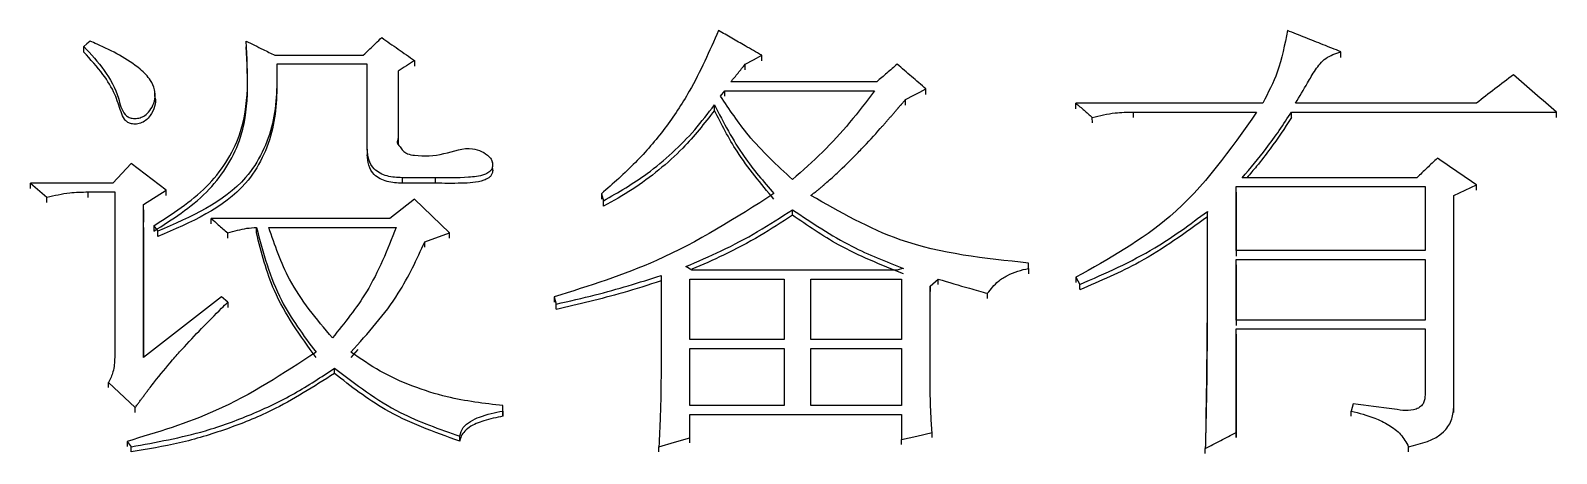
# Model space of a CAD drawing. Header units: millimetres. Extents: x 2379 to 4059, y 879 to 2067.
# Drawn here: x 2725.81 to 2733.84, y 1809.82 to 1812.05 of the extents above; entities that cross this region are included whole.
import ezdxf

# ---------------------------------------------------------------- set-up
doc = ezdxf.new("R2010")
doc.units = ezdxf.units.MM

msp = doc.modelspace()

# ---------------------------------------------------------------- linework, layer by layer
at = {"color": 7, "linetype": 'Continuous', "lineweight": 25}
for p, q in [((2726.088, 1811.9334), (2726.088, 1811.9631)), ((2732.7083, 1811.9055), (2732.7083, 1811.9352)), ((2727.0941, 1811.9165), (2727.5592, 1811.9165)), ((2727.5808, 1811.8698), (2727.1049, 1811.8698)), ((2727.1049, 1811.8698), (2727.1049, 1811.8402)), ((2727.5808, 1811.4209), (2727.5808, 1811.8698)), ((2727.8296, 1811.8885), (2727.8296, 1811.8588)), ((2729.5712, 1811.8402), (2729.5712, 1811.8698)), ((2729.6578, 1811.8868), (2729.6578, 1811.9165)), ((2727.1055, 1811.7922), (2727.1055, 1811.822)), ((2727.7431, 1811.8324), (2727.7431, 1811.477)), ((2727.7431, 1811.8324), (2727.7431, 1811.8028)), ((2727.7431, 1811.8026), (2727.7431, 1811.4477)), ((2730.2635, 1811.7764), (2729.4955, 1811.7763)), ((2726.4615, 1811.6998), (2726.4615, 1811.7293)), ((2729.4414, 1811.7016), (2729.463, 1811.7296)), ((2729.463, 1811.7296), (2730.2527, 1811.7296)), ((2729.4631, 1811.7002), (2729.4631, 1811.7296)), ((2730.415, 1811.6535), (2730.415, 1811.6829)), ((2730.5231, 1811.7096), (2730.5231, 1811.739)), ((2729.409, 1811.6256), (2729.409, 1811.6549)), ((2732.2972, 1811.6642), (2731.3128, 1811.6642)), ((2731.3128, 1811.6349), (2731.3128, 1811.6642)), ((2731.6157, 1811.6174), (2732.2647, 1811.6174)), ((2731.6157, 1811.5882), (2731.6157, 1811.6174)), ((2732.4486, 1811.6174), (2733.8441, 1811.6174)), ((2732.4486, 1811.5882), (2732.4486, 1811.6174)), ((2733.4222, 1811.6642), (2732.4703, 1811.6642)), ((2733.8441, 1811.5882), (2733.8441, 1811.6174)), ((2731.3994, 1811.5602), (2731.3993, 1811.5893)), ((2727.7431, 1811.448), (2727.7431, 1811.477)), ((2727.5808, 1811.4209), (2727.5808, 1811.392)), ((2726.3369, 1811.3459), (2726.2395, 1811.2429)), ((2726.5207, 1811.2054), (2726.3369, 1811.3459)), ((2728.2392, 1811.35), (2728.2392, 1811.3535)), ((2728.2392, 1811.3245), (2728.2392, 1811.3267)), ((2725.8068, 1811.2429), (2725.8933, 1811.1679)), ((2726.2395, 1811.2429), (2725.8068, 1811.2429)), ((2726.1097, 1811.1961), (2726.2503, 1811.1961)), ((2726.1097, 1811.1675), (2726.1097, 1811.1961)), ((2726.2503, 1811.1961), (2726.2503, 1810.3231)), ((2726.4018, 1811.1305), (2726.5207, 1811.2054)), ((2726.5208, 1811.1769), (2726.5207, 1811.2054)), ((2727.9378, 1811.271), (2727.7647, 1811.271)), ((2727.7647, 1811.271), (2727.7647, 1811.2424)), ((2727.9378, 1811.2419), (2727.7647, 1811.2419)), ((2727.9378, 1811.271), (2727.9378, 1811.2419)), ((2732.1566, 1811.2242), (2733.1518, 1811.2242)), ((2732.1566, 1810.8867), (2732.1566, 1811.2242)), ((2732.1566, 1811.1956), (2732.1566, 1811.2242)), ((2733.1085, 1811.2711), (2732.189, 1811.2711)), ((2733.1518, 1811.2242), (2733.1518, 1810.8867)), ((2733.4222, 1811.205), (2733.4222, 1811.2336)), ((2725.8933, 1811.1395), (2725.8933, 1811.1679)), ((2726.4018, 1810.3231), (2726.4018, 1811.1305)), ((2726.4018, 1811.102), (2726.4018, 1811.1305)), ((2727.8296, 1811.1586), (2727.6998, 1811.0555)), ((2728.0135, 1810.9805), (2727.8296, 1811.1586)), ((2728.814, 1811.1867), (2728.8248, 1811.1493)), ((2728.814, 1811.1867), (2728.814, 1811.1582)), ((2728.8248, 1811.1208), (2728.8248, 1811.1493)), ((2732.1566, 1811.1952), (2732.1566, 1810.8581)), ((2733.3032, 1810.0597), (2733.3032, 1811.1774)), ((2733.3032, 1811.1489), (2733.3032, 1811.1774)), ((2726.4018, 1811.1015), (2726.4018, 1811.0371)), ((2727.6998, 1811.0555), (2726.7587, 1811.0555)), ((2726.7587, 1811.0272), (2726.7587, 1811.0555)), ((2726.4018, 1811.0088), (2726.4018, 1810.3231)), ((2726.4559, 1811.018), (2726.4775, 1810.9898)), ((2726.4559, 1811.018), (2726.4559, 1810.9897)), ((2726.4775, 1810.9616), (2726.4775, 1810.9898)), ((2726.8453, 1810.9523), (2726.8453, 1810.9805)), ((2726.9967, 1810.9804), (2726.9967, 1811.0086)), ((2727.0617, 1811.0086), (2727.7322, 1811.0086)), ((2727.8837, 1810.9336), (2728.0135, 1810.9805)), ((2728.0135, 1810.9523), (2728.0135, 1810.9805)), ((2727.8837, 1810.9054), (2727.8837, 1810.9336)), ((2733.1518, 1810.8867), (2732.1566, 1810.8867)), ((2729.29, 1810.7835), (2729.2575, 1810.8022)), ((2731.064, 1810.7929), (2731.064, 1810.821)), ((2731.064, 1810.7931), (2731.064, 1810.821)), ((2732.1566, 1810.8398), (2733.1518, 1810.8398)), ((2732.1566, 1810.5205), (2732.1566, 1810.8398)), ((2732.1566, 1810.8118), (2732.1566, 1810.8398)), ((2732.1566, 1810.8112), (2732.1566, 1810.4924)), ((2733.1518, 1810.8398), (2733.1518, 1810.5205)), ((2729.1277, 1810.7553), (2729.1277, 1810.2291)), ((2729.2792, 1810.7365), (2729.7768, 1810.7365)), ((2729.2792, 1810.4171), (2729.2792, 1810.7365)), ((2729.2792, 1810.7087), (2729.2792, 1810.7365)), ((2730.3717, 1810.7835), (2729.29, 1810.7835)), ((2729.7768, 1810.7365), (2729.7768, 1810.4171)), ((2729.9174, 1810.7365), (2730.3934, 1810.7365)), ((2729.9174, 1810.4171), (2729.9174, 1810.7365)), ((2729.9174, 1810.7087), (2729.9174, 1810.7365)), ((2730.3934, 1810.7365), (2730.3934, 1810.4171)), ((2730.5448, 1810.699), (2730.5881, 1810.7365)), ((2730.5881, 1810.7087), (2730.5881, 1810.7365)), ((2731.064, 1810.7929), (2731.064, 1810.765)), ((2731.3128, 1810.746), (2731.3344, 1810.7084)), ((2731.3128, 1810.746), (2731.3128, 1810.7182)), ((2726.8128, 1810.6426), (2726.4018, 1810.3231)), ((2726.8453, 1810.6144), (2726.8128, 1810.6426)), ((2728.5652, 1810.6426), (2728.576, 1810.6051)), ((2730.5448, 1810.2102), (2730.5448, 1810.699)), ((2730.5448, 1810.699), (2730.5448, 1810.6712)), ((2730.8477, 1810.6337), (2730.8477, 1810.6614)), ((2731.3344, 1810.6807), (2731.3344, 1810.7084)), ((2726.8453, 1810.6144), (2726.8453, 1810.5868)), ((2728.576, 1810.5775), (2728.576, 1810.6051)), ((2733.1518, 1810.5205), (2732.1566, 1810.5205)), ((2732.1566, 1810.4736), (2733.1518, 1810.4736)), ((2732.1566, 1809.9279), (2732.1566, 1810.4736)), ((2732.1566, 1810.4462), (2732.1566, 1810.4736)), ((2733.1518, 1810.4736), (2733.1518, 1810.1256)), ((2729.7768, 1810.4171), (2729.2792, 1810.4171)), ((2730.3934, 1810.4171), (2729.9174, 1810.4171)), ((2732.1566, 1810.4455), (2732.1566, 1809.9005)), ((2727.5304, 1810.3658), (2727.4943, 1810.3234)), ((2729.2792, 1810.3701), (2729.7768, 1810.3701)), ((2729.2792, 1810.0691), (2729.2792, 1810.3701)), ((2729.2792, 1810.3429), (2729.2792, 1810.3701)), ((2729.7768, 1810.3701), (2729.7768, 1810.0691)), ((2729.9174, 1810.3701), (2730.3934, 1810.3701)), ((2729.9174, 1810.0691), (2729.9174, 1810.3701)), ((2729.9174, 1810.3429), (2729.9174, 1810.3701)), ((2730.3934, 1810.3701), (2730.3934, 1810.0691)), ((2727.4078, 1810.2397), (2727.4078, 1810.2667)), ((2726.2179, 1810.1914), (2726.3585, 1810.0597)), ((2726.2179, 1810.1645), (2726.2179, 1810.1914)), ((2732.7732, 1810.0786), (2732.7624, 1810.0409)), ((2726.3585, 1810.0329), (2726.3585, 1810.0597)), ((2728.2948, 1810.0409), (2728.2948, 1810.0691)), ((2728.2948, 1810.0424), (2728.2948, 1810.0691)), ((2728.2948, 1810.0409), (2728.2948, 1810.0142)), ((2729.7768, 1810.0691), (2729.2792, 1810.0691)), ((2729.2792, 1810.022), (2730.3934, 1810.0221)), ((2729.2792, 1809.8996), (2729.2792, 1810.022)), ((2729.2792, 1809.9954), (2729.2792, 1810.022)), ((2730.3934, 1810.0691), (2729.9174, 1810.0691)), ((2730.3934, 1810.0221), (2730.3934, 1809.8902)), ((2732.7624, 1810.0142), (2732.7624, 1810.0409)), ((2733.3032, 1810.033), (2733.3032, 1810.0597)), ((2730.5556, 1809.9014), (2730.5556, 1809.9279)), ((2732.1566, 1809.9014), (2732.1566, 1809.9279)), ((2726.3152, 1809.8808), (2726.3369, 1809.8525)), ((2726.3152, 1809.8808), (2726.3152, 1809.8543)), ((2726.3369, 1809.8261), (2726.3369, 1809.8525)), ((2728.0677, 1809.8826), (2728.0677, 1809.9091)), ((2729.1169, 1809.8261), (2729.1169, 1809.8525)), ((2729.2792, 1809.8732), (2729.2792, 1809.8996)), ((2730.3934, 1809.8638), (2730.3934, 1809.8902)), ((2731.9943, 1809.8168), (2731.9943, 1809.8431)), ((2733.0652, 1809.8262), (2733.0652, 1809.8526))]:
    msp.add_line(p, q, dxfattribs=at)
at = {"color": 7, "linetype": 'Continuous', "lineweight": 25, "flags": 128}
for points in [[(2726.1205, 1811.9912), (2726.1042, 1811.9772), (2726.088, 1811.9632)], [(2729.5712, 1811.8698), (2729.6145, 1811.8932), (2729.6578, 1811.9165)], [(2730.415, 1811.6829), (2730.4589, 1811.7057), (2730.491, 1811.7223), (2730.5231, 1811.739)], [(2725.8068, 1811.2143), (2725.8068, 1811.2212), (2725.8068, 1811.2285), (2725.8068, 1811.2429)], [(2733.3032, 1811.1774), (2733.3627, 1811.2055), (2733.4222, 1811.2336)], [(2729.8201, 1811.074), (2729.8201, 1811.081), (2729.8201, 1811.0884), (2729.8201, 1811.1024)], [(2730.4042, 1810.7929), (2730.388, 1810.7882), (2730.3717, 1810.7835)], [(2728.5652, 1810.6426), (2728.5652, 1810.6311), (2728.5652, 1810.6227), (2728.5652, 1810.615)], [(2730.3934, 1809.8902), (2730.4745, 1809.9091), (2730.5556, 1809.9279)], [(2729.1169, 1809.8525), (2729.1981, 1809.8761), (2729.2792, 1809.8996)]]:
    msp.add_lwpolyline(points, dxfattribs=at)
at = {"color": 7, "linetype": 'Continuous', "lineweight": 25}
for points, knots in [([(2727.5592, 1811.9165), (2727.5711, 1811.9279), (2727.5932, 1811.9492), (2727.6257, 1811.9803), (2727.6463, 1812), (2727.6566, 1812.0099)], [0, 0, 0, 0, 0.365746, 0.682872, 1, 1, 1, 1]), ([(2727.6566, 1812.0099), (2727.6854, 1811.9897), (2727.7431, 1811.9492), (2727.8008, 1811.9087), (2727.8296, 1811.8885)], [0, 0, 0, 0, 0.499999, 1, 1, 1, 1]), ([(2729.4306, 1812.0473), (2729.3829, 1811.9387), (2729.3041, 1811.759), (2729.1508, 1811.5281), (2728.9961, 1811.3461), (2728.8749, 1811.2401), (2728.814, 1811.1867)], [0, 0, 0, 0, 0.33491, 0.554084, 0.775731, 1, 1, 1, 1]), ([(2729.6578, 1811.9165), (2729.6289, 1811.9331), (2729.5767, 1811.9632), (2729.5009, 1812.0068), (2729.454, 1812.0338), (2729.4306, 1812.0473)], [0, 0, 0, 0, 0.380657, 0.690329, 1, 1, 1, 1]), ([(2732.4269, 1812.0473), (2732.4129, 1811.973), (2732.3878, 1811.8396), (2732.325, 1811.718), (2732.2972, 1811.6642)], [0, 0, 0, 0, 0.556867, 1, 1, 1, 1]), ([(2732.7083, 1811.9352), (2732.6772, 1811.9476), (2732.6148, 1811.9725), (2732.521, 1812.0098), (2732.4583, 1812.0348), (2732.4269, 1812.0473)], [0, 0, 0, 0, 0.331265, 0.665632, 1, 1, 1, 1]), ([(2726.088, 1811.9631), (2726.1251, 1811.9221), (2726.1995, 1811.8398), (2726.2687, 1811.7167), (2726.286, 1811.621), (2726.3209, 1811.5901), (2726.3437, 1811.5829), (2726.3699, 1811.5828), (2726.3978, 1811.591), (2726.4256, 1811.611), (2726.4488, 1811.6433), (2726.4653, 1811.6869), (2726.4632, 1811.7372), (2726.4373, 1811.7935), (2726.342, 1811.8867), (2726.2255, 1811.9454), (2726.1327, 1811.9858), (2726.1205, 1811.9912)], [0, 0, 0, 0, 0.147264, 0.295549, 0.379238, 0.397703, 0.416178, 0.440331, 0.464931, 0.490583, 0.529382, 0.57023, 0.614805, 0.662848, 0.734386, 0.964893, 1, 1, 1, 1]), ([(2726.4607, 1811.6992), (2726.4613, 1811.6977), (2726.4673, 1811.6807), (2726.4614, 1811.644), (2726.4426, 1811.6025), (2726.4158, 1811.5727), (2726.3871, 1811.557), (2726.3587, 1811.5524), (2726.334, 1811.5555), (2726.315, 1811.5647), (2726.296, 1811.585), (2726.2765, 1811.6354), (2726.2527, 1811.7193), (2726.1848, 1811.826), (2726.1227, 1811.8947), (2726.088, 1811.9331)], [0, 0, 0, 0, 0.007427, 0.08003, 0.156119, 0.209437, 0.252123, 0.294833, 0.329859, 0.356953, 0.384034, 0.449164, 0.593735, 0.772907, 1, 1, 1, 1]), ([(2726.4559, 1811.018), (2726.5539, 1811.0803), (2726.7454, 1811.202), (2726.9678, 1811.5439), (2726.9521, 1811.8221), (2726.9426, 1811.9912)], [0, 0, 0, 0, 0.29142, 0.569226, 1, 1, 1, 1]), ([(2726.4559, 1810.9892), (2726.5539, 1811.0514), (2726.7453, 1811.173), (2726.9678, 1811.5144), (2726.9521, 1811.7923), (2726.9426, 1811.9612)], [0, 0, 0, 0, 0.291558, 0.569369, 1, 1, 1, 1]), ([(2726.9426, 1811.9912), (2726.9574, 1811.9839), (2726.987, 1811.9693), (2727.0375, 1811.9444), (2727.0732, 1811.9268), (2727.0941, 1811.9165)], [0, 0, 0, 0, 0.2932077, 0.5864153, 1, 1, 1, 1]), ([(2732.4703, 1811.6642), (2732.4912, 1811.6997), (2732.5258, 1811.7583), (2732.5724, 1811.8402), (2732.6253, 1811.9072), (2732.6803, 1811.9257), (2732.7083, 1811.9352)], [0, 0, 0, 0, 0.334928, 0.552034, 0.77193, 1, 1, 1, 1]), ([(2727.1049, 1811.8698), (2727.1047, 1811.7651), (2727.1043, 1811.5549), (2726.9294, 1811.1836), (2726.6511, 1811.0643), (2726.4775, 1810.9898)], [0, 0, 0, 0, 0.271711, 0.545564, 1, 1, 1, 1]), ([(2727.1049, 1811.8399), (2727.1047, 1811.7354), (2727.1043, 1811.5254), (2726.9293, 1811.1545), (2726.6511, 1811.0354), (2726.4775, 1810.9611)], [0, 0, 0, 0, 0.27158, 0.545365, 1, 1, 1, 1]), ([(2727.8296, 1811.8885), (2727.8152, 1811.8791), (2727.7864, 1811.8604), (2727.7575, 1811.8418), (2727.7431, 1811.8324)], [0, 0, 0, 0, 0.5, 1, 1, 1, 1]), ([(2729.4955, 1811.7763), (2729.5081, 1811.7919), (2729.5334, 1811.8231), (2729.5586, 1811.8542), (2729.5712, 1811.8698)], [0, 0, 0, 0, 0.499997, 1, 1, 1, 1]), ([(2730.3717, 1811.8698), (2730.3537, 1811.8542), (2730.3176, 1811.8231), (2730.2816, 1811.7919), (2730.2635, 1811.7764)], [0, 0, 0, 0, 0.500001, 1, 1, 1, 1]), ([(2730.5231, 1811.739), (2730.4979, 1811.7608), (2730.4474, 1811.8044), (2730.3969, 1811.848), (2730.3717, 1811.8698)], [0, 0, 0, 0, 0.5, 1, 1, 1, 1]), ([(2733.6169, 1811.8138), (2733.5844, 1811.7888), (2733.5195, 1811.739), (2733.4546, 1811.6891), (2733.4222, 1811.6642)], [0, 0, 0, 0, 0.500001, 1, 1, 1, 1]), ([(2733.8441, 1811.6174), (2733.8062, 1811.6502), (2733.7305, 1811.7156), (2733.6548, 1811.7811), (2733.6169, 1811.8138)], [0, 0, 0, 0, 0.5, 1, 1, 1, 1]), ([(2729.8201, 1811.2617), (2729.7388, 1811.3366), (2729.5945, 1811.4694), (2729.488, 1811.6311), (2729.4414, 1811.7016)], [0, 0, 0, 0, 0.56355, 1, 1, 1, 1]), ([(2730.2527, 1811.7296), (2730.2097, 1811.6731), (2730.1242, 1811.5607), (2729.9807, 1811.4029), (2729.8738, 1811.3089), (2729.8201, 1811.2617)], [0, 0, 0, 0, 0.334945, 0.666198, 1, 1, 1, 1]), ([(2729.9174, 1811.1774), (2729.9198, 1811.1793), (2729.9233, 1811.1822), (2729.928, 1811.186), (2729.9328, 1811.1898), (2729.9375, 1811.1936), (2729.9422, 1811.1974), (2729.9458, 1811.2003), (2729.9505, 1811.2041), (2729.9552, 1811.208), (2729.9599, 1811.2118), (2729.9634, 1811.2147), (2729.9669, 1811.2176), (2729.9716, 1811.2215), (2729.9774, 1811.2263), (2729.9832, 1811.2312), (2729.9913, 1811.2381), (2730.0155, 1811.2588), (2730.0737, 1811.3119), (2730.134, 1811.3714), (2730.2096, 1811.4495), (2730.2524, 1811.4962), (2730.2884, 1811.5368), (2730.2964, 1811.5458), (2730.3044, 1811.5549), (2730.3123, 1811.5639), (2730.3183, 1811.5707), (2730.3242, 1811.5775), (2730.3321, 1811.5866), (2730.34, 1811.5957), (2730.3479, 1811.6048), (2730.3538, 1811.6116), (2730.3587, 1811.6173), (2730.3627, 1811.6219), (2730.3666, 1811.6265), (2730.3705, 1811.631), (2730.3744, 1811.6356), (2730.3774, 1811.639), (2730.3813, 1811.6436), (2730.3852, 1811.6481), (2730.3891, 1811.6527), (2730.3921, 1811.6561), (2730.395, 1811.6596), (2730.3989, 1811.6641), (2730.4028, 1811.6687), (2730.4068, 1811.6733), (2730.4105, 1811.6776), (2730.4132, 1811.6808), (2730.415, 1811.6829)], [0, 0, 0, 0, 0.012754, 0.019131, 0.025508, 0.038262, 0.044639, 0.051016, 0.057393, 0.070147, 0.076524, 0.082901, 0.089278, 0.095655, 0.108409, 0.121164, 0.127541, 0.153049, 0.255102, 0.459223, 0.51024, 0.714344, 0.727098, 0.739852, 0.76536, 0.778114, 0.790868, 0.803622, 0.816376, 0.841885, 0.854639, 0.867393, 0.880147, 0.886524, 0.892901, 0.905655, 0.912032, 0.918409, 0.924786, 0.93754, 0.943917, 0.950294, 0.956671, 0.963048, 0.975802, 0.982179, 0.988556, 1, 1, 1, 1]), ([(2728.8248, 1811.1493), (2728.9033, 1811.1947), (2729.0319, 1811.269), (2729.1881, 1811.4008), (2729.3078, 1811.5213), (2729.3753, 1811.6105), (2729.4089, 1811.6548)], [0, 0, 0, 0, 0.345122, 0.565624, 0.783909, 1, 1, 1, 1]), ([(2729.409, 1811.6252), (2729.3557, 1811.5573), (2729.2675, 1811.4449), (2729.1175, 1811.3098), (2728.9781, 1811.2062), (2728.8761, 1811.149), (2728.8248, 1811.1203)], [0, 0, 0, 0, 0.334608, 0.554057, 0.775918, 1, 1, 1, 1]), ([(2729.409, 1811.6548), (2729.4573, 1811.5619), (2729.5442, 1811.3949), (2729.6678, 1811.2508), (2729.7227, 1811.1869)], [0, 0, 0, 0, 0.556747, 1, 1, 1, 1]), ([(2729.7227, 1811.1579), (2729.6539, 1811.2397), (2729.5317, 1811.385), (2729.4463, 1811.5522), (2729.409, 1811.6252)], [0, 0, 0, 0, 0.563004, 1, 1, 1, 1]), ([(2731.3128, 1811.6642), (2731.3272, 1811.6517), (2731.3561, 1811.6268), (2731.3849, 1811.6018), (2731.3993, 1811.5893)], [0, 0, 0, 0, 0.5, 1, 1, 1, 1]), ([(2732.2647, 1811.6174), (2732.1261, 1811.4195), (2731.8751, 1811.061), (2731.4868, 1810.8434), (2731.3128, 1810.746)], [0, 0, 0, 0, 0.551948, 1, 1, 1, 1]), ([(2731.3993, 1811.5893), (2731.4391, 1811.5986), (2731.5102, 1811.6153), (2731.5834, 1811.6168), (2731.6157, 1811.6174)], [0, 0, 0, 0, 0.558835, 1, 1, 1, 1]), ([(2732.189, 1811.2711), (2732.2322, 1811.3219), (2732.3006, 1811.4026), (2732.3848, 1811.5199), (2732.4273, 1811.5849), (2732.4486, 1811.6174)], [0, 0, 0, 0, 0.460317, 0.729933, 1, 1, 1, 1]), ([(2732.4486, 1811.5879), (2732.4121, 1811.5325), (2732.3541, 1811.4449), (2732.2732, 1811.3408), (2732.2307, 1811.2911), (2732.2136, 1811.2711)], [0, 0, 0, 0, 0.504974, 0.800306, 1, 1, 1, 1]), ([(2727.7431, 1811.477), (2727.7418, 1811.4731), (2727.7395, 1811.4659), (2727.7382, 1811.4567), (2727.7397, 1811.4497), (2727.7469, 1811.4413), (2727.7591, 1811.4287), (2727.7706, 1811.4082), (2727.7966, 1811.3941), (2727.868, 1811.3823), (2727.9843, 1811.3886), (2728.1018, 1811.4377), (2728.1835, 1811.411), (2728.2173, 1811.3891), (2728.236, 1811.3653), (2728.2418, 1811.3454), (2728.2405, 1811.3267), (2728.2333, 1811.3111), (2728.219, 1811.2974), (2728.1801, 1811.2792), (2728.0832, 1811.2686), (2727.9965, 1811.27), (2727.9378, 1811.271)], [0, 0, 0, 0, 0.0138, 0.025127, 0.031098, 0.037099, 0.060784, 0.089374, 0.112534, 0.153888, 0.320046, 0.483741, 0.537098, 0.589789, 0.612612, 0.635583, 0.657284, 0.674402, 0.691535, 0.721107, 0.811251, 1, 1, 1, 1]), ([(2727.7647, 1811.271), (2727.7378, 1811.2722), (2727.6847, 1811.2744), (2727.6168, 1811.3084), (2727.5842, 1811.3652), (2727.5819, 1811.4024), (2727.5808, 1811.4209)], [0, 0, 0, 0, 0.2935292, 0.5772393, 0.7904501, 1, 1, 1, 1]), ([(2727.7647, 1811.2419), (2727.7378, 1811.2431), (2727.6847, 1811.2453), (2727.6168, 1811.2792), (2727.5842, 1811.3359), (2727.5819, 1811.3731), (2727.5808, 1811.3916)], [0, 0, 0, 0, 0.293693, 0.577474, 0.790597, 1, 1, 1, 1]), ([(2733.2167, 1811.3741), (2733.1986, 1811.3569), (2733.1626, 1811.3226), (2733.1265, 1811.2882), (2733.1085, 1811.2711)], [0, 0, 0, 0, 0.500002, 1, 1, 1, 1]), ([(2733.4222, 1811.2336), (2733.3879, 1811.257), (2733.3194, 1811.3039), (2733.2509, 1811.3507), (2733.2167, 1811.3741)], [0, 0, 0, 0, 0.499999, 1, 1, 1, 1]), ([(2728.2383, 1811.3239), (2728.2393, 1811.3205), (2728.2423, 1811.3109), (2728.2398, 1811.2955), (2728.2322, 1811.2804), (2728.2171, 1811.267), (2728.1668, 1811.2452), (2728.0694, 1811.2401), (2727.984, 1811.2413), (2727.9378, 1811.2419)], [0, 0, 0, 0, 0.031002, 0.089187, 0.134339, 0.17946, 0.263265, 0.602046, 1, 1, 1, 1]), ([(2725.8933, 1811.1679), (2725.9331, 1811.1773), (2726.0043, 1811.1939), (2726.0774, 1811.1954), (2726.1097, 1811.1961)], [0, 0, 0, 0, 0.558839, 1, 1, 1, 1]), ([(2729.7227, 1811.1869), (2729.5218, 1811.0592), (2729.1602, 1810.8294), (2728.7483, 1810.7001), (2728.5652, 1810.6426)], [0, 0, 0, 0, 0.555577, 1, 1, 1, 1]), ([(2731.064, 1810.821), (2730.8325, 1810.845), (2730.4227, 1810.8874), (2730.0706, 1811.0895), (2729.9174, 1811.1774)], [0, 0, 0, 0, 0.56492, 1, 1, 1, 1]), ([(2726.7587, 1811.0555), (2726.7711, 1811.0448), (2726.7917, 1811.0269), (2726.8205, 1811.0019), (2726.837, 1810.9876), (2726.8453, 1810.9805)], [0, 0, 0, 0, 0.4283658, 0.7141852, 1, 1, 1, 1]), ([(2729.2575, 1810.8022), (2729.3205, 1810.8291), (2729.45, 1810.8843), (2729.6383, 1810.9846), (2729.7594, 1811.063), (2729.8201, 1811.1024)], [0, 0, 0, 0, 0.320214, 0.659112, 1, 1, 1, 1]), ([(2729.8201, 1811.0735), (2729.7632, 1811.0364), (2729.6461, 1810.9599), (2729.4684, 1810.8653), (2729.3462, 1810.8125), (2729.2904, 1810.7884)], [0, 0, 0, 0, 0.339407, 0.698467, 1, 1, 1, 1]), ([(2729.8201, 1811.1024), (2729.922, 1811.0336), (2730.1051, 1810.91), (2730.3123, 1810.8289), (2730.4042, 1810.7929)], [0, 0, 0, 0, 0.556532, 1, 1, 1, 1]), ([(2730.4042, 1810.7644), (2730.2877, 1810.811), (2730.0809, 1810.8936), (2729.8993, 1811.0188), (2729.8201, 1811.0735)], [0, 0, 0, 0, 0.563368, 1, 1, 1, 1]), ([(2731.3344, 1810.7084), (2731.4689, 1810.7674), (2731.7075, 1810.8721), (2731.9146, 1811.0259), (2732.0051, 1811.0931)], [0, 0, 0, 0, 0.563405, 1, 1, 1, 1]), ([(2732.0051, 1811.0642), (2731.8888, 1810.9798), (2731.6798, 1810.828), (2731.4405, 1810.7255), (2731.3344, 1810.6801)], [0, 0, 0, 0, 0.556386, 1, 1, 1, 1]), ([(2732.0051, 1811.0931), (2732.0051, 1811.0624), (2732.005, 1811.024), (2732.0049, 1810.9818), (2732.0049, 1810.9626), (2732.0049, 1810.9434), (2732.0048, 1810.9242), (2732.0048, 1810.905), (2732.0047, 1810.8858), (2732.0047, 1810.8666), (2732.0047, 1810.8474), (2732.0046, 1810.8205), (2732.0046, 1810.7898), (2732.0045, 1810.7513), (2732.0044, 1810.7129), (2732.0043, 1810.6745), (2732.0042, 1810.6361), (2732.0041, 1810.5976), (2732.004, 1810.5592), (2732.0039, 1810.5207), (2732.0038, 1810.4822), (2732.0037, 1810.4438), (2732.0035, 1810.4053), (2732.0033, 1810.3207), (2732.0024, 1810.2283), (2732.0009, 1810.1359), (2732, 1810.0896), (2731.9992, 1810.0511), (2731.9985, 1810.0203), (2731.998, 1809.9972), (2731.9975, 1809.9741), (2731.997, 1809.951), (2731.9964, 1809.9278), (2731.9959, 1809.9086), (2731.9954, 1809.8887), (2731.9949, 1809.8681), (2731.9945, 1809.8515), (2731.9943, 1809.8431)], [0, 0, 0, 0, 0.073851, 0.092313, 0.101545, 0.120007, 0.13847, 0.147702, 0.166164, 0.184627, 0.193858, 0.212321, 0.249246, 0.267709, 0.304634, 0.34156, 0.360022, 0.396948, 0.433873, 0.452336, 0.489261, 0.526187, 0.544649, 0.581575, 0.729279, 0.766204, 0.803129, 0.840055, 0.858517, 0.87698, 0.895443, 0.913906, 0.932368, 0.950831, 0.960062, 0.980031, 1, 1, 1, 1]), ([(2726.8453, 1810.9805), (2726.8626, 1810.9851), (2726.8959, 1810.9941), (2726.9462, 1811.0056), (2726.9798, 1811.0076), (2726.9967, 1811.0086)], [0, 0, 0, 0, 0.348407, 0.672288, 1, 1, 1, 1]), ([(2726.9967, 1811.0086), (2727.0319, 1810.8766), (2727.0953, 1810.639), (2727.2443, 1810.4398), (2727.3105, 1810.3513)], [0, 0, 0, 0, 0.555454, 1, 1, 1, 1]), ([(2727.3105, 1810.3234), (2727.2284, 1810.4371), (2727.0828, 1810.6389), (2727.0229, 1810.8763), (2726.9967, 1810.9798)], [0, 0, 0, 0, 0.563754, 1, 1, 1, 1]), ([(2727.397, 1810.4266), (2727.3138, 1810.5256), (2727.1662, 1810.7015), (2727.0934, 1810.9152), (2727.0617, 1811.0086)], [0, 0, 0, 0, 0.56317, 1, 1, 1, 1]), ([(2727.7322, 1811.0086), (2727.6864, 1810.892), (2727.604, 1810.6823), (2727.4607, 1810.5053), (2727.397, 1810.4266)], [0, 0, 0, 0, 0.555585, 1, 1, 1, 1]), ([(2727.4943, 1810.3513), (2727.584, 1810.451), (2727.7431, 1810.6277), (2727.841, 1810.8407), (2727.8837, 1810.9336)], [0, 0, 0, 0, 0.5637392, 1, 1, 1, 1]), ([(2728.576, 1810.6051), (2728.6447, 1810.6205), (2728.7721, 1810.6492), (2728.9558, 1810.7005), (2729.0704, 1810.737), (2729.1277, 1810.7553)], [0, 0, 0, 0, 0.368755, 0.684174, 1, 1, 1, 1]), ([(2729.1277, 1810.7269), (2729.0609, 1810.7052), (2728.9369, 1810.6651), (2728.7521, 1810.6175), (2728.6347, 1810.5904), (2728.576, 1810.5768)], [0, 0, 0, 0, 0.3688155, 0.6842587, 1, 1, 1, 1]), ([(2730.5881, 1810.7365), (2730.6426, 1810.72), (2730.7288, 1810.6938), (2730.8157, 1810.6701), (2730.8477, 1810.6614)], [0, 0, 0, 0, 0.632425, 1, 1, 1, 1]), ([(2730.8477, 1810.6614), (2730.8651, 1810.684), (2730.8942, 1810.7215), (2730.9518, 1810.7577), (2731.0061, 1810.78), (2731.0446, 1810.7886), (2731.064, 1810.7929)], [0, 0, 0, 0, 0.330275, 0.550122, 0.773937, 1, 1, 1, 1]), ([(2732.0045, 1810.7726), (2732.004, 1810.6231), (2732.0031, 1810.3898), (2731.9993, 1810.1269), (2731.9969, 1809.998), (2731.9965, 1809.9616), (2731.9965, 1809.9606), (2731.9965, 1809.9603), (2731.9965, 1809.9602), (2731.9965, 1809.9602), (2731.9965, 1809.9602)], [0, 0, 0, 0, 0.538947, 0.84135, 0.9945, 0.997599, 0.998704, 0.99955, 0.999901, 1, 1, 1, 1]), ([(2726.3585, 1810.0597), (2726.3622, 1810.0647), (2726.3677, 1810.0722), (2726.3751, 1810.0823), (2726.3824, 1810.0924), (2726.3898, 1810.1024), (2726.3972, 1810.1125), (2726.4028, 1810.12), (2726.4102, 1810.13), (2726.4177, 1810.14), (2726.4252, 1810.1499), (2726.4309, 1810.1574), (2726.4422, 1810.1722), (2726.4824, 1810.224), (2726.5384, 1810.2912), (2726.6541, 1810.4227), (2726.7528, 1810.5227), (2726.8346, 1810.6039), (2726.8453, 1810.6144)], [0, 0, 0, 0, 0.025377, 0.038065, 0.050754, 0.076131, 0.088819, 0.101507, 0.114196, 0.139573, 0.152261, 0.16495, 0.177638, 0.228393, 0.431466, 0.532978, 0.939243, 1, 1, 1, 1]), ([(2726.2503, 1810.3231), (2726.2491, 1810.2975), (2726.2468, 1810.2515), (2726.2267, 1810.2099), (2726.2179, 1810.1914)], [0, 0, 0, 0, 0.557224, 1, 1, 1, 1]), ([(2727.3105, 1810.3513), (2727.1392, 1810.2387), (2726.8305, 1810.0356), (2726.4739, 1809.9285), (2726.3152, 1809.8808)], [0, 0, 0, 0, 0.554852, 1, 1, 1, 1]), ([(2728.2948, 1810.0691), (2728.1961, 1810.0809), (2728.0341, 1810.1002), (2727.8189, 1810.1688), (2727.6468, 1810.2458), (2727.5449, 1810.3163), (2727.4943, 1810.3513)], [0, 0, 0, 0, 0.3439877, 0.5650552, 0.7839694, 1, 1, 1, 1]), ([(2726.3369, 1809.8525), (2726.4685, 1809.8761), (2726.6846, 1809.9149), (2726.9697, 1810.0196), (2727.1992, 1810.128), (2727.3385, 1810.2206), (2727.4078, 1810.2667)], [0, 0, 0, 0, 0.3437, 0.56446, 0.78335, 1, 1, 1, 1]), ([(2727.4078, 1810.2389), (2727.299, 1810.1693), (2727.1189, 1810.0541), (2726.8394, 1809.9421), (2726.5926, 1809.8674), (2726.4223, 1809.8393), (2726.3369, 1809.8253)], [0, 0, 0, 0, 0.335493, 0.555469, 0.777124, 1, 1, 1, 1]), ([(2727.4078, 1810.2667), (2727.5192, 1810.1818), (2727.7198, 1810.0287), (2727.9605, 1809.9459), (2728.0677, 1809.9091)], [0, 0, 0, 0, 0.554975, 1, 1, 1, 1]), ([(2728.0677, 1809.8817), (2727.9321, 1809.9303), (2727.6921, 1810.0163), (2727.4941, 1810.1714), (2727.4078, 1810.2389)], [0, 0, 0, 0, 0.564668, 1, 1, 1, 1]), ([(2729.1277, 1810.2291), (2729.1274, 1810.1928), (2729.1267, 1810.1202), (2729.1233, 1809.9947), (2729.1193, 1809.9054), (2729.1169, 1809.8525)], [0, 0, 0, 0, 0.289216, 0.578434, 1, 1, 1, 1]), ([(2730.5556, 1809.9279), (2730.5532, 1809.9608), (2730.5485, 1810.0243), (2730.5458, 1810.1185), (2730.5451, 1810.1796), (2730.5448, 1810.2102)], [0, 0, 0, 0, 0.350188, 0.675022, 1, 1, 1, 1]), ([(2733.1518, 1810.1256), (2733.1511, 1810.1113), (2733.1498, 1810.0884), (2733.1291, 1810.0627), (2733.079, 1810.0363), (2732.9529, 1810.0569), (2732.8446, 1810.0699), (2732.7732, 1810.0786)], [0, 0, 0, 0, 0.100649, 0.162017, 0.226226, 0.489486, 1, 1, 1, 1]), ([(2728.0677, 1809.9091), (2728.0725, 1809.9246), (2728.0823, 1809.9563), (2728.1244, 1809.9884), (2728.194, 1810.0203), (2728.2532, 1810.0323), (2728.2948, 1810.0409)], [0, 0, 0, 0, 0.175771, 0.359485, 0.548639, 1, 1, 1, 1]), ([(2728.2948, 1810.0134), (2728.2611, 1810.0065), (2728.1997, 1809.9941), (2728.1283, 1809.9652), (2728.0887, 1809.9314), (2728.0724, 1809.9052), (2728.069, 1809.8885), (2728.0677, 1809.8817)], [0, 0, 0, 0, 0.36709, 0.669259, 0.811722, 0.924466, 1, 1, 1, 1]), ([(2728.2948, 1810.0134), (2728.2948, 1810.0186), (2728.2948, 1810.028), (2728.2948, 1810.0374), (2728.2948, 1810.0416)], [0, 0, 0, 0, 0.56, 1, 1, 1, 1]), ([(2732.7624, 1810.0409), (2732.8044, 1810.03), (2732.8734, 1810.0122), (2732.9612, 1809.9693), (2733.0272, 1809.9209), (2733.0527, 1809.8751), (2733.0652, 1809.8526)], [0, 0, 0, 0, 0.348454, 0.571203, 0.789125, 1, 1, 1, 1]), ([(2733.0652, 1809.8526), (2733.1333, 1809.8689), (2733.2267, 1809.8914), (2733.2956, 1809.9884), (2733.3007, 1810.0362), (2733.3032, 1810.0597)], [0, 0, 0, 0, 0.57516, 0.790026, 1, 1, 1, 1])]:
    msp.add_open_spline(points, degree=3, knots=knots, dxfattribs=at)
msp.add_open_spline([(2731.9943, 1809.8431), (2732.0214, 1809.8573), (2732.0755, 1809.8855), (2732.1295, 1809.9138), (2732.1566, 1809.9279)], degree=3, dxfattribs=at)

doc.saveas('drawing.dxf')
